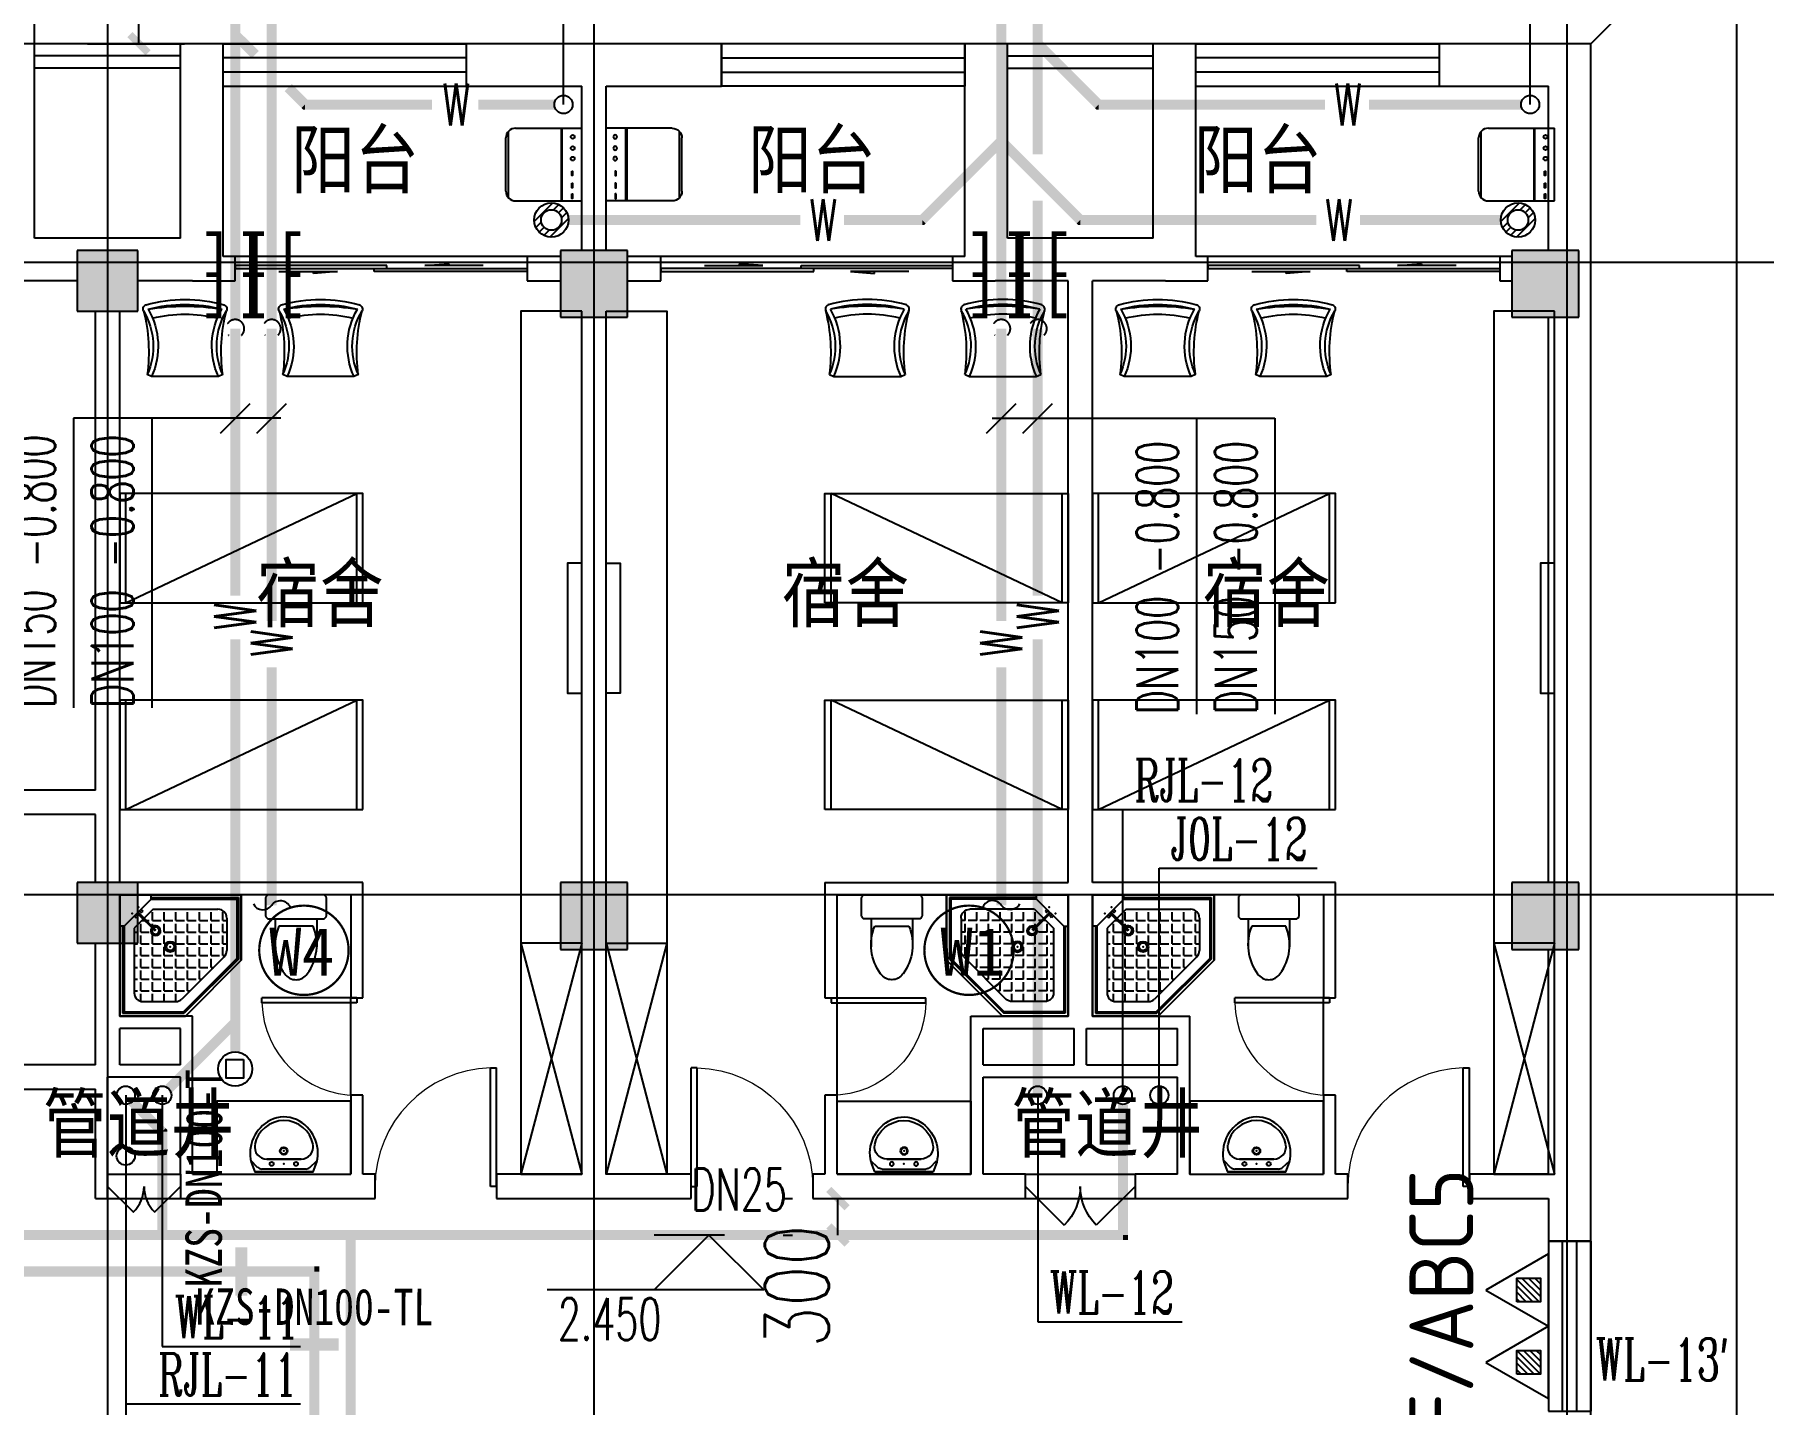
# Model space of a CAD drawing. Extents: x 0 to 2838408, y -923048 to 203859.
# Drawn here: x 2439317 to 2453535, y -200886 to -189617 of the extents above; entities that cross this region are included whole.
import ezdxf
from ezdxf.enums import TextEntityAlignment as Align

# ---------------------------------------------------------------- set-up
doc = ezdxf.new("R2010")
doc.units = 0
doc.header["$LTSCALE"] = 1000
doc.linetypes.add('DASH', pattern=[0.35, 0.25, -0.1])
for name, color, linetype in [('A-Fixt', 81, 'Continuous'), ('CLAYER', 7, 'Continuous'), ('COLUMN', 9, 'Continuous'), ('DIM_污水', 3, 'Continuous'), ('DIM_消防', 3, 'Continuous'), ('DIM_热回水', 3, 'Continuous'), ('DIM_热给水', 3, 'Continuous'), ('DIM_给水', 3, 'Continuous'), ('DOOR_FIRE', 4, 'Continuous'), ('DOTE', 8, 'Continuous'), ('E2-栏杆', 92, 'Continuous'), ('EQUIP_地漏', 7, 'Continuous'), ('EQUIP_污水', 7, 'Continuous'), ('EQUIP_灭火器', 7, 'Continuous'), ('GROUND', 2, 'Continuous'), ('PIPE-污水', 2, 'DASH'), ('PIPE-消防', 1, 'Continuous'), ('PIPE-热回水', 4, 'Continuous'), ('PUB_HATCH', 8, 'Continuous'), ('PUB_TEXT', 7, 'Continuous'), ('TEXT_污水', 7, 'Continuous'), ('TEXT_灭火器', 7, 'Continuous'), ('TEXT_热回水', 7, 'Continuous'), ('TWT_DIM', 3, 'Continuous'), ('TWT_TEXT', 7, 'Continuous'), ('VALVE_污水', 7, 'Continuous'), ('VPIPE-污水', 2, 'Continuous'), ('VPIPE-热给水', 5, 'Continuous'), ('VPIPE-给水', 3, 'Continuous'), ('WALL', 9, 'Continuous'), ('WINDOW', 4, 'Continuous'), ('XREF', 8, 'Continuous'), ('抗震支吊架', 2, 'Continuous'), ('洁具', 213, 'Continuous'), ('配景', 3, 'Continuous')]:
    doc.layers.add(name, color=color, linetype=linetype)
doc.styles.add('_TCH_DIM_T3', font='SIMPLEX', dxfattribs={"width": 0.75, "bigfont": 'HZTXT'})
doc.styles.add('_TWT_DIM_ELE', font='SIMPLEX', dxfattribs={"width": 0.8, "height": 2.3, "bigfont": 'HZTXT'})
doc.styles.add('_TWT_PIPEDN', font='SIMPLEX', dxfattribs={"width": 0.8, "height": 2.3, "bigfont": 'HZTXT'})
doc.styles.add('_TWT_PIPETEXT', font='SIMPLEX', dxfattribs={"width": 0.8, "height": 2.3, "bigfont": 'HZTXT'})
doc.styles.add('_TWT_SERIAL', font='COMPLEX', dxfattribs={"width": 0.8, "height": 2.3, "bigfont": 'HZTXT'})
doc.styles.add('kzcad', font='', dxfattribs={"width": 0.8})
doc.styles.get("Standard").update_dxf_attribs({"font": 'geniso.shx', "bigfont": 'hztxt.shx'})
doc.styles.add('黑体', font='')
doc.styles.get('kzcad').set_extended_font_data('SimSun')
doc.styles.get('黑体').set_extended_font_data('SimHei')
doc.dimstyles.new('_TWT_ARCH&&150', dxfattribs={"dimtxt": 525, "dimasz": 150, "dimexe": 375, "dimexo": 450, "dimgap": 150, "dimtad": 1, "dimdec": 0, "dimzin": 0, "dimdsep": 46, "dimtxsty": '_TCH_DIM_T3', "dimblk": 'ARCHTICK', "dimcen": 0.09, "dimclrt": 7, "dimazin": 2, "dimtfac": 1, "dimtdec": 0, "dimtix": 1, "dimtmove": 2, "dimatfit": 3, "dimfxl": 1, "dimtolj": 1, "dimtzin": 0, "dimarcsym": 0})

# ---------------------------------------------------------------- blocks, each defined once
blk = doc.blocks.new('1F平面-CAD导入_dwg_Drawing4_t3_dwg_$plan$00001613-474159-1F-927810-1F')
at = {"layer": '洁具'}
for p, q in [((-200, 170), (-430, 170)), ((-30, 250), (-170, 250)), ((-260, -140), (-260, 140)), ((-200, -170), (-200, -220)), ((-170, -250), (-30, -250))]:
    blk.add_line(p, q, dxfattribs=at)
for points in [[(-200, 220), (-200, 170), (-200, -170), (-430, -170)], [(0, -220), (0, 220)]]:
    blk.add_lwpolyline(points, dxfattribs=at)
for centre, radius, start, end in [((-413, -227), 398, 67.4505, 126.6381), ((-170, 220), 30, 90, 180), ((-30, 220), 30, 0, 90), ((-590, 0), 110, 123.4509, 236.5491), ((-413, 227), 398, 233.3619, 292.5495), ((-170, -220), 30, 180, 270), ((-30, -220), 30, 270, 0)]:
    blk.add_arc(centre, radius, start, end, dxfattribs=at)
blk = doc.blocks.new('$lvtry$00000169')
at = {"color": 0}
for p, q in [((259, -36), (259, 0)), ((259, -36), (36, -259)), ((276, -120), (120, -276)), ((259, -24), (976, -24)), ((259, -36), (964, -36)), ((276, -120), (808, -120)), ((964, -36), (976, -24)), ((964, -36), (964, -525)), ((976, -24), (976, -530)), ((36, -259), (0, -259)), ((24, -259), (24, -976)), ((36, -259), (36, -964)), ((120, -276), (120, -808)), ((144, -151), (291, -298)), ((151, -144), (298, -291)), ((173, -309), (173, -239)), ((183, -213), (205, -213)), ((220, -213), (243, -213)), ((270, -213), (270, -143)), ((270, -213), (340, -213)), ((270, -263), (270, -239)), ((366, -213), (366, -143)), ((366, -213), (436, -213)), ((366, -309), (366, -239)), ((462, -213), (462, -143)), ((462, -213), (532, -213)), ((462, -309), (462, -239)), ((558, -213), (558, -143)), ((558, -213), (628, -213)), ((558, -309), (558, -239)), ((655, -213), (655, -143)), ((655, -213), (725, -213)), ((655, -309), (655, -239)), ((751, -213), (751, -143)), ((751, -213), (821, -213)), ((751, -309), (751, -239)), ((847, -213), (847, -143)), ((847, -213), (880, -213)), ((847, -309), (847, -239)), ((880, -192), (880, -460)), ((120, -309), (147, -309)), ((120, -405), (147, -405)), ((173, -309), (243, -309)), ((173, -405), (173, -335)), ((173, -405), (243, -405)), ((270, -405), (270, -335)), ((270, -405), (340, -405)), ((334, -309), (340, -309)), ((366, -309), (436, -309)), ((366, -405), (366, -335)), ((366, -405), (379, -405)), ((462, -309), (532, -309)), ((462, -405), (462, -335)), ((462, -405), (532, -405)), ((558, -309), (628, -309)), ((558, -405), (558, -335)), ((558, -405), (628, -405)), ((655, -309), (725, -309)), ((655, -405), (655, -335)), ((655, -405), (725, -405)), ((751, -309), (821, -309)), ((751, -405), (751, -335)), ((751, -405), (821, -405)), ((847, -309), (880, -309)), ((847, -405), (847, -335)), ((847, -405), (880, -405)), ((120, -501), (147, -501)), ((173, -501), (173, -431)), ((173, -501), (243, -501)), ((173, -598), (173, -528)), ((270, -501), (270, -431)), ((270, -501), (340, -501)), ((270, -598), (270, -528)), ((366, -501), (366, -431)), ((366, -501), (436, -501)), ((366, -598), (366, -528)), ((462, -501), (462, -431)), ((462, -501), (532, -501)), ((462, -598), (462, -528)), ((859, -511), (511, -859)), ((964, -525), (525, -964)), ((976, -530), (530, -976)), ((558, -501), (558, -431)), ((558, -501), (628, -501)), ((558, -598), (558, -528)), ((655, -501), (655, -431)), ((655, -501), (725, -501)), ((655, -598), (655, -528)), ((751, -501), (751, -431)), ((751, -501), (821, -501)), ((751, -598), (751, -528)), ((847, -501), (847, -431)), ((847, -501), (867, -501)), ((964, -525), (976, -530)), ((120, -598), (147, -598)), ((120, -694), (147, -694)), ((173, -598), (243, -598)), ((173, -694), (173, -624)), ((173, -694), (243, -694)), ((270, -598), (340, -598)), ((270, -694), (270, -624)), ((270, -694), (340, -694)), ((366, -598), (436, -598)), ((366, -694), (366, -624)), ((366, -694), (436, -694)), ((462, -598), (532, -598)), ((462, -694), (462, -624)), ((462, -694), (532, -694)), ((558, -598), (628, -598)), ((558, -694), (558, -624)), ((558, -694), (628, -694)), ((655, -598), (725, -598)), ((655, -694), (655, -624)), ((655, -694), (676, -694)), ((751, -598), (773, -598)), ((120, -790), (147, -790)), ((173, -790), (173, -720)), ((173, -790), (243, -790)), ((173, -878), (173, -816)), ((270, -790), (270, -720)), ((270, -790), (340, -790)), ((270, -880), (270, -816)), ((366, -790), (366, -720)), ((366, -790), (436, -790)), ((366, -880), (366, -816)), ((462, -790), (462, -720)), ((462, -790), (532, -790)), ((462, -880), (462, -816)), ((558, -790), (558, -720)), ((558, -790), (580, -790)), ((36, -964), (24, -976)), ((24, -976), (530, -976)), ((36, -964), (525, -964)), ((192, -880), (460, -880)), ((525, -964), (530, -976))]:
    blk.add_line(p, q, dxfattribs=at)
blk.add_lwpolyline([(0, 0), (0, -1000), (540, -1000), (1000, -540), (1000, 0)], close=True)
for points in [[(0, 0), (0, -1000)], [(0, 0), (1000, 0)], [(1000, 0), (1000, -540)], [(190, -136), (178, -148), (162, -132), (174, -121)], [(136, -190), (148, -178), (132, -162), (121, -174)], [(1000, -540), (540, -1000)], [(0, -1000), (540, -1000)]]:
    blk.add_lwpolyline(points, close=True, dxfattribs=at)
for radius in [43.8, 31.1]:
    blk.add_circle((416, -428), radius, dxfattribs=at)
for centre, radius, start, end in [((808, -192), 72, 0, 90), ((296, -296), 40.6, 142.583, 128.4197), ((296, -296), 28.6, 145.828, 125.6599), ((808, -460), 72, 315, 0), ((192, -808), 72, 180, 270), ((460, -808), 72, 270, 315)]:
    blk.add_arc(centre, radius, start, end, dxfattribs=at)
for p in [(156, -102, 0), (103, -156, 0), (416, -428, 0)]:
    blk.add_point(p, dxfattribs=at)
blk = doc.blocks.new('$lvtry$00000178')
at = {"color": 0}
for p, q in [((-238, 0), (238, 0)), ((-214, -36), (-272, -91)), ((-180, -23), (180, -23)), ((-142, -105), (140, -105)), ((140, -105), (-142, -105)), ((216, -37), (268, -91))]:
    blk.add_line(p, q, dxfattribs=at)
blk.add_lwpolyline([(-104, -430, 0.224698), (110, -425, 0.348046), (269, -79), (239, 0), (-241, 0), (-271, -79, 0.356844)], format="xyb", close=True, dxfattribs=at)
for centre, radius in [((-100, -65), 16.3), ((1, -172), 31.6), ((100, -65), 16.3)]:
    blk.add_circle(centre, radius, dxfattribs=at)
at = {"color": 0, "lineweight": 13}
blk.add_circle((1, -172), 23, dxfattribs=at)
at = {"color": 0}
for centre, radius, start, end in [((-142, -205), 100, 90, 190.5602), ((-180, -73), 50, 90, 133.181), ((140, -205), 100, 349.4398, 90), ((180, -73), 50, 44.5607, 90), ((-1, -179), 243, 190.5602, 349.4398)]:
    blk.add_arc(centre, radius, start, end, dxfattribs=at)
for p in [(0, -65), (1, -172)]:
    blk.add_point(p, dxfattribs=at)
blk = doc.blocks.new('A$C70365C93')
at = {"layer": '洁具'}
blk.add_lwpolyline([(-1900, 2300), (-1900, 1700), (-800, 1700), (-800, 2300)], close=True, dxfattribs=at)
blk.add_blockref('$lvtry$00000178', (-1350, 2280), dxfattribs=at)
at = {"layer": '洁具', "rotation": 180}
blk.add_blockref('$lvtry$00000169', (0, 0), dxfattribs=at)
at = {"layer": '洁具', "extrusion": (0, 0, -1), "xscale": -1, "zscale": -1, "rotation": 90}
blk.add_blockref('1F平面-CAD导入_dwg_Drawing4_t3_dwg_$plan$00001613-474159-1F-927810-1F', (1450, 0), dxfattribs=at)
blk = doc.blocks.new('单人床')
at = {"layer": 'A-Fixt'}
for p, q in [((47774, 13973), (48674, 13973)), ((47774, 12073), (48674, 13973)), ((47774, 12073), (48674, 12073))]:
    blk.add_line(p, q, dxfattribs=at)
blk.add_lwpolyline([(47774, 14023), (48674, 14023), (48674, 12023), (47774, 12023), (47774, 14023)], dxfattribs=at)
blk = doc.blocks.new('CH_AP01')
for p, q in [((-311, 17), (-275, 0)), ((-275, 0), (275, 0)), ((275, 0), (311, 17))]:
    blk.add_line(p, q)
for centre, radius, start, end in [((-307, 555), 37.8, 100.1859, 202.8359), ((0, -579), 1213, 74.7104, 105.2896), ((0, -579), 1173, 75.0287, 104.9713), ((0, -1278), 1857, 80.611, 99.389), ((307, 555), 37.8, 337.1641, 79.8141), ((-1658, 202), 1360, 352.1659, 14.4283), ((-824, 250), 563, 335.5038, 31.0903), ((-824, 250), 603, 335.5038, 30.2691), ((0, -579), 1093, 75.8767, 104.1233), ((824, 250), 603, 149.7309, 204.4962), ((824, 250), 563, 148.9097, 204.4962), ((1658, 202), 1360, 165.5717, 187.8341)]:
    blk.add_arc(centre, radius, start, end)
blk = doc.blocks.new('A$C61295E98')
at = {"color": 3}
for p, q in [((544, 598), (0, 598)), ((0, 598), (0, 0)), ((161, 598), (161, 0)), ((170, 0), (170, 598)), ((603, 572), (603, 26)), ((624, 518), (624, 80)), ((544, 0), (0, 0))]:
    blk.add_line(p, q, dxfattribs=at)
for points in [[(82, 540), (75, 540), (75, 577), (82, 577)], [(82, 453), (75, 453), (75, 490), (82, 490)], [(82, 353), (75, 353), (75, 389), (82, 389)]]:
    blk.add_lwpolyline(points, close=True, dxfattribs=at)
for centre in [(74, 250), (74, 164), (74, 71)]:
    blk.add_circle(centre, 15.7, dxfattribs=at)
for centre, start, end in [((544, 518), 360, 90), ((544, 80), 270, 0)]:
    blk.add_arc(centre, 80, start, end, dxfattribs=at)
blk = doc.blocks.new('宿舍')
at = {"layer": 'A-Fixt'}
for p, q in [((47854, 13802), (48354, 15702)), ((48354, 13802), (47854, 15702)), ((47854, 13802), (48354, 13802))]:
    blk.add_line(p, q, dxfattribs=at)
for points in [[(47854, 8602), (48354, 8602), (48354, 15702), (47854, 15702)], [(47854, 10676), (47970, 10676), (47970, 11743), (47854, 11743)]]:
    blk.add_lwpolyline(points, close=True, dxfattribs=at)
at = {"xscale": -1, "rotation": 90}
for p in [(63677, 60475), (63677, 58775)]:
    blk.add_blockref('单人床', p, dxfattribs=at)
at = {"layer": 'A-Fixt', "xscale": -1, "rotation": 180}
for p in [(50002, 9140), (51117, 9140)]:
    blk.add_blockref('CH_AP01', p, dxfattribs=at)
at = {"layer": '配景', "color": 252}
blk.add_blockref('A$C61295E98', (47854, 7097), dxfattribs=at)
blk = doc.blocks.new('$DorLib2D$00000116')
at = {"color": 0}
for p, q in [((-0.5, 0), (-0.146, 0.354)), ((0.5, 0), (0.146, 0.354))]:
    blk.add_line(p, q, dxfattribs=at)
for centre, start, end in [((-0.5, 0), 0, 45), ((0.5, 0), 135, 180)]:
    blk.add_arc(centre, 0.5, start, end, dxfattribs=at)
blk = doc.blocks.new('$DorLib2D$00000001')
for p, q in [((0.45, 0.975), (0.5, 0.975)), ((0.45, 0), (0.45, 0.975)), ((0.5, 0), (0.5, 0.975)), ((0.5, 0), (0.45, 0))]:
    blk.add_line(p, q)
at = {"lineweight": 13}
blk.add_arc((0.475, 0), 0.975, 91.4693, 180, dxfattribs=at)
blk = doc.blocks.new('$WINLIB2D$00000001')
at = {"color": 0}
for points in [[(-0.5, 0.5), (-0.5, -0.5)], [(-0.5, 0.5), (0.5, 0.5)], [(0.5, -0.5), (0.5, 0.5)], [(0.5, 0.1667), (-0.5, 0.1667)], [(0.5, -0.1667), (-0.5, -0.1667)], [(-0.5, -0.5), (0.5, -0.5)]]:
    blk.add_lwpolyline(points, dxfattribs=at)
blk = doc.blocks.new('$DorLib2D$00000131')
at = {"color": 0, "linetype": 'Continuous'}
for p, q in [((0.15, 0.125), (0.2319, 0.1973)), ((0.2319, 0.1973), (0.2319, 0.125)), ((-0.5, 0.125), (-0.5, 0)), ((0.0192, 0.125), (-0.5, 0.125)), ((0.0192, 0), (0.0192, 0.125)), ((0.35, 0.125), (0.15, 0.125)), ((-0.5, 0), (0.0192, 0)), ((-0.024, 0), (0.5, 0)), ((-0.024, -0.125), (-0.024, 0)), ((0.5, 0), (0.5, -0.125)), ((-0.35, -0.125), (-0.15, -0.125)), ((-0.2319, -0.1973), (-0.2319, -0.125)), ((-0.15, -0.125), (-0.2319, -0.1973)), ((0.5, -0.125), (-0.024, -0.125))]:
    blk.add_line(p, q, dxfattribs=at)
blk = doc.blocks.new('1F1')
at = {"layer": 'PUB_HATCH'}
for points in [[(2440166.7, -191392.2), (2439666.7, -191392.2), (2439666.7, -191892.2), (2440166.7, -191892.2)], [(2444191.7, -191392.2), (2443641.7, -191392.2), (2443641.7, -191942.2), (2444191.7, -191942.2)], [(2452016.7, -191392.2), (2451466.7, -191392.2), (2451466.7, -191942.2), (2452016.7, -191942.2)], [(2440166.7, -196592.2), (2439666.7, -196592.2), (2439666.7, -197092.2), (2440166.7, -197092.2)], [(2444191.7, -196592.2), (2443641.7, -196592.2), (2443641.7, -197142.2), (2444191.7, -197142.2)], [(2452016.7, -196592.2), (2451466.7, -196592.2), (2451466.7, -197142.2), (2452016.7, -197142.2)]]:
    blk.add_hatch(color=256, dxfattribs=at).paths.add_polyline_path(points)
at = {"layer": 'COLUMN'}
for p, q in [((2440166.7, -191392.2), (2439666.7, -191392.2)), ((2439666.7, -191392.2), (2439666.7, -191892.2)), ((2440166.7, -191892.2), (2440166.7, -191392.2)), ((2444191.7, -191392.2), (2443641.7, -191392.2)), ((2443641.7, -191392.2), (2443641.7, -191942.2)), ((2444191.7, -191942.2), (2444191.7, -191392.2)), ((2452016.7, -191392.2), (2451466.7, -191392.2)), ((2451466.7, -191392.2), (2451466.7, -191942.2)), ((2452016.7, -191942.2), (2452016.7, -191392.2)), ((2439666.7, -191892.2), (2440166.7, -191892.2)), ((2443641.7, -191942.2), (2444191.7, -191942.2)), ((2451466.7, -191942.2), (2452016.7, -191942.2)), ((2440166.7, -196592.2), (2439666.7, -196592.2)), ((2439666.7, -196592.2), (2439666.7, -197092.2)), ((2440166.7, -197092.2), (2440166.7, -196592.2)), ((2444191.7, -196592.2), (2443641.7, -196592.2)), ((2443641.7, -196592.2), (2443641.7, -197142.2)), ((2444191.7, -197142.2), (2444191.7, -196592.2)), ((2452016.7, -196592.2), (2451466.7, -196592.2)), ((2451466.7, -196592.2), (2451466.7, -197142.2)), ((2452016.7, -197142.2), (2452016.7, -196592.2)), ((2439666.7, -197092.2), (2440166.7, -197092.2)), ((2443641.7, -197142.2), (2444191.7, -197142.2)), ((2451466.7, -197142.2), (2452016.7, -197142.2))]:
    blk.add_line(p, q, dxfattribs=at)
at = {"layer": 'DOOR_FIRE'}
for p, q in [((2439916.7, -198992.2), (2440516.7, -198992.2)), ((2447466.7, -198992.2), (2448366.7, -198992.2)), ((2439916.7, -199192.2), (2440516.7, -199192.2)), ((2447466.7, -199192.2), (2448366.7, -199192.2))]:
    blk.add_line(p, q, dxfattribs=at)
at = {"layer": 'DOTE'}
for p, q in [((2439916.7, -187892.2), (2439916.7, -271092.2)), ((2443916.7, -187892.2), (2443916.7, -271092.2)), ((2451916.7, -187892.2), (2451916.7, -271092.2)), ((2453916.7, -191492.2), (2343216.7, -191492.2)), ((2453916.7, -196692.2), (2343216.7, -196692.2))]:
    blk.add_line(p, q, dxfattribs=at)
at = {"layer": 'E2-栏杆'}
for points in [[(2440516.7, -189792.2), (2439316.7, -189792.2)], [(2447316.7, -189792.2), (2448516.7, -189792.2)], [(2440516.7, -189892.2), (2439316.7, -189892.2)], [(2447316.7, -189892.2), (2448516.7, -189892.2)]]:
    blk.add_lwpolyline(points, dxfattribs=at)
at = {"layer": 'GROUND'}
for p, q in [((2439316.7, -189692.2), (2439316.7, -188492.2)), ((2452116.7, -189692.2), (2453316.7, -188492.2)), ((2453316.7, -270492.2), (2453316.7, -188492.2)), ((2452116.7, -189692.2), (2439316.7, -189692.2)), ((2452116.7, -269292.2), (2452116.7, -189692.2))]:
    blk.add_line(p, q, dxfattribs=at)
at = {"layer": 'WALL'}
for p, q in [((2439316.7, -189692.2), (2438591.7, -189692.2)), ((2439316.7, -191292.2), (2439316.7, -189692.2)), ((2440866.7, -189692.2), (2440516.7, -189692.2)), ((2440516.7, -191292.2), (2440516.7, -189692.2)), ((2440866.7, -190042.2), (2440866.7, -189692.2)), ((2443916.7, -189692.2), (2442866.7, -189692.2)), ((2442866.7, -189692.2), (2442866.7, -190042.2)), ((2444966.7, -189692.2), (2443916.7, -189692.2)), ((2444966.7, -190042.2), (2444966.7, -189692.2)), ((2447316.7, -189692.2), (2446966.7, -189692.2)), ((2446966.7, -189692.2), (2446966.7, -190042.2)), ((2447316.7, -191292.2), (2447316.7, -189692.2)), ((2448516.7, -191292.2), (2448516.7, -189692.2)), ((2448866.7, -189692.2), (2448516.7, -189692.2)), ((2448866.7, -190042.2), (2448866.7, -189692.2)), ((2452116.7, -189692.2), (2450866.7, -189692.2)), ((2450866.7, -189692.2), (2450866.7, -190042.2)), ((2452116.7, -191492.2), (2452116.7, -189692.2)), ((2440866.7, -191442.2), (2440866.7, -190042.2)), ((2442866.7, -190042.2), (2443816.7, -190042.2)), ((2443816.7, -191392.2), (2443816.7, -190042.2)), ((2444016.7, -190042.2), (2444966.7, -190042.2)), ((2444016.7, -191392.2), (2444016.7, -190042.2)), ((2446966.7, -191442.2), (2446966.7, -190042.2)), ((2448866.7, -191442.2), (2448866.7, -190042.2)), ((2450866.7, -190042.2), (2451766.7, -190042.2)), ((2451766.7, -191392.2), (2451766.7, -190042.2)), ((2439916.7, -191292.2), (2439316.7, -191292.2)), ((2440516.7, -191292.2), (2439916.7, -191292.2)), ((2447916.7, -191292.2), (2447316.7, -191292.2)), ((2448516.7, -191292.2), (2447916.7, -191292.2)), ((2440966.7, -191442.2), (2440866.7, -191442.2)), ((2440966.7, -191642.2), (2440966.7, -191442.2)), ((2443641.7, -191442.2), (2443366.7, -191442.2)), ((2443366.7, -191442.2), (2443366.7, -191642.2)), ((2444466.7, -191442.2), (2444191.7, -191442.2)), ((2444466.7, -191642.2), (2444466.7, -191442.2)), ((2446966.7, -191442.2), (2446866.7, -191442.2)), ((2446866.7, -191442.2), (2446866.7, -191642.2)), ((2448966.7, -191442.2), (2448866.7, -191442.2)), ((2448966.7, -191642.2), (2448966.7, -191442.2)), ((2451466.7, -191442.2), (2451366.7, -191442.2)), ((2451366.7, -191442.2), (2451366.7, -191642.2)), ((2452116.7, -196867.2), (2452116.7, -191492.2)), ((2439666.7, -191642.2), (2438966.7, -191642.2)), ((2440616.7, -191642.2), (2440166.7, -191642.2)), ((2440616.7, -191642.2), (2440966.7, -191642.2)), ((2443366.7, -191642.2), (2443641.7, -191642.2)), ((2444191.7, -191642.2), (2444466.7, -191642.2)), ((2446866.7, -191642.2), (2447216.7, -191642.2)), ((2447816.7, -191642.2), (2447216.7, -191642.2)), ((2447816.7, -196592.2), (2447816.7, -191642.2)), ((2448616.7, -191642.2), (2448016.7, -191642.2)), ((2448016.7, -196592.2), (2448016.7, -191642.2)), ((2448616.7, -191642.2), (2448966.7, -191642.2)), ((2451366.7, -191642.2), (2451466.7, -191642.2)), ((2439816.7, -195832.2), (2439816.7, -191892.2)), ((2440016.7, -195932.2), (2440016.7, -191892.2)), ((2443816.7, -196592.2), (2443816.7, -191942.2)), ((2444016.7, -196592.2), (2444016.7, -191942.2)), ((2451766.7, -196592.2), (2451766.7, -191942.2)), ((2439816.7, -195832.2), (2438591.7, -195832.2)), ((2439816.7, -196032.2), (2438391.7, -196032.2)), ((2439816.7, -196592.2), (2439816.7, -196032.2)), ((2440016.7, -196592.2), (2440016.7, -195932.2)), ((2442016.7, -196592.2), (2440166.7, -196592.2)), ((2442016.7, -197542.2), (2442016.7, -196592.2)), ((2445816.7, -196592.2), (2447816.7, -196592.2)), ((2445816.7, -196592.2), (2445816.7, -197542.2)), ((2450016.7, -196592.2), (2448016.7, -196592.2)), ((2450016.7, -197542.2), (2450016.7, -196592.2)), ((2441916.7, -196692.2), (2440166.7, -196692.2)), ((2441916.7, -196692.2), (2441916.7, -197542.2)), ((2445916.7, -196692.2), (2447816.7, -196692.2)), ((2445916.7, -197542.2), (2445916.7, -196692.2)), ((2447816.7, -197692.2), (2447816.7, -196692.2)), ((2448016.7, -197692.2), (2448016.7, -196692.2)), ((2449916.7, -196692.2), (2448016.7, -196692.2)), ((2449916.7, -196692.2), (2449916.7, -197542.2)), ((2452116.7, -199092.2), (2452116.7, -196867.2)), ((2439816.7, -197792.2), (2439816.7, -197092.2)), ((2440016.7, -197692.2), (2440016.7, -197092.2)), ((2443816.7, -198992.2), (2443816.7, -197142.2)), ((2444016.7, -198992.2), (2444016.7, -197142.2)), ((2451766.7, -198992.2), (2451766.7, -197142.2)), ((2441916.7, -197542.2), (2442016.7, -197542.2)), ((2445816.7, -197542.2), (2445916.7, -197542.2)), ((2449916.7, -197542.2), (2450016.7, -197542.2)), ((2440616.7, -197692.2), (2440016.7, -197692.2)), ((2440616.7, -198192.2), (2440616.7, -197692.2)), ((2447016.7, -197692.2), (2447816.7, -197692.2)), ((2447016.7, -198192.2), (2447016.7, -197692.2)), ((2448016.7, -197692.2), (2448816.7, -197692.2)), ((2448816.7, -198192.2), (2448816.7, -197692.2)), ((2439816.7, -198092.2), (2439816.7, -197792.2)), ((2440016.7, -198092.2), (2440016.7, -197792.2)), ((2440516.7, -197792.2), (2440016.7, -197792.2)), ((2440516.7, -198092.2), (2440516.7, -197792.2)), ((2447116.7, -197792.2), (2447866.7, -197792.2)), ((2447116.7, -198092.2), (2447116.7, -197792.2)), ((2447866.7, -198092.2), (2447866.7, -197792.2)), ((2447966.7, -197792.2), (2448716.7, -197792.2)), ((2447966.7, -198092.2), (2447966.7, -197792.2)), ((2448716.7, -198092.2), (2448716.7, -197792.2)), ((2439816.7, -198092.2), (2438716.7, -198092.2)), ((2439916.7, -198992.2), (2439916.7, -198192.2)), ((2440516.7, -198192.2), (2439916.7, -198192.2)), ((2440516.7, -198092.2), (2440016.7, -198092.2)), ((2440516.7, -198992.2), (2440516.7, -198192.2)), ((2440616.7, -198992.2), (2440616.7, -198192.2)), ((2447016.7, -198992.2), (2447016.7, -198192.2)), ((2447116.7, -198092.2), (2447866.7, -198092.2)), ((2447116.7, -198192.2), (2447916.7, -198192.2)), ((2447116.7, -198992.2), (2447116.7, -198192.2)), ((2447916.7, -198192.2), (2448716.7, -198192.2)), ((2447966.7, -198092.2), (2448716.7, -198092.2)), ((2448716.7, -198992.2), (2448716.7, -198192.2)), ((2448816.7, -198992.2), (2448816.7, -198192.2)), ((2438716.7, -198292.2), (2439816.7, -198292.2)), ((2439816.7, -199192.2), (2439816.7, -198292.2)), ((2442016.7, -198342.2), (2441916.7, -198342.2)), ((2441916.7, -198342.2), (2441916.7, -198992.2)), ((2442016.7, -198992.2), (2442016.7, -198342.2)), ((2445916.7, -198342.2), (2445816.7, -198342.2)), ((2445816.7, -198342.2), (2445816.7, -198992.2)), ((2445916.7, -198992.2), (2445916.7, -198342.2)), ((2450016.7, -198342.2), (2449916.7, -198342.2)), ((2449916.7, -198342.2), (2449916.7, -198992.2)), ((2450016.7, -198992.2), (2450016.7, -198342.2)), ((2439916.7, -199192.2), (2439916.7, -198992.2)), ((2440516.7, -198992.2), (2440516.7, -199192.2)), ((2440616.7, -198992.2), (2441916.7, -198992.2)), ((2442116.7, -198992.2), (2442016.7, -198992.2)), ((2442116.7, -199192.2), (2442116.7, -198992.2)), ((2443816.7, -198992.2), (2443116.7, -198992.2)), ((2443116.7, -198992.2), (2443116.7, -199192.2)), ((2444716.7, -198992.2), (2444016.7, -198992.2)), ((2444716.7, -199192.2), (2444716.7, -198992.2)), ((2445816.7, -198992.2), (2445716.7, -198992.2)), ((2445716.7, -198992.2), (2445716.7, -199192.2)), ((2445916.7, -198992.2), (2447016.7, -198992.2)), ((2447466.7, -198992.2), (2447116.7, -198992.2)), ((2447466.7, -199192.2), (2447466.7, -198992.2)), ((2448716.7, -198992.2), (2448366.7, -198992.2)), ((2448366.7, -198992.2), (2448366.7, -199192.2)), ((2448816.7, -198992.2), (2449916.7, -198992.2)), ((2450116.7, -198992.2), (2450016.7, -198992.2)), ((2450116.7, -199192.2), (2450116.7, -198992.2)), ((2451766.7, -198992.2), (2451116.7, -198992.2)), ((2451116.7, -198992.2), (2451116.7, -199192.2)), ((2439816.7, -199192.2), (2439916.7, -199192.2)), ((2440516.7, -199192.2), (2440616.7, -199192.2)), ((2440616.7, -199192.2), (2442016.7, -199192.2)), ((2442016.7, -199192.2), (2442116.7, -199192.2)), ((2443116.7, -199192.2), (2443916.7, -199192.2)), ((2443916.7, -199192.2), (2444716.7, -199192.2)), ((2445716.7, -199192.2), (2445816.7, -199192.2)), ((2445816.7, -199192.2), (2447016.7, -199192.2)), ((2447016.7, -199192.2), (2447466.7, -199192.2)), ((2448366.7, -199192.2), (2448816.7, -199192.2)), ((2448816.7, -199192.2), (2450016.7, -199192.2)), ((2450016.7, -199192.2), (2450116.7, -199192.2)), ((2451116.7, -199192.2), (2451766.7, -199192.2)), ((2451766.7, -199192.2), (2451766.7, -199542.2)), ((2452116.7, -199542.2), (2452116.7, -199092.2)), ((2451766.7, -199542.2), (2452116.7, -199542.2))]:
    blk.add_line(p, q, dxfattribs=at)
at = {"layer": 'WINDOW'}
for p, q in [((2443366.7, -191442.2), (2440966.7, -191442.2)), ((2446866.7, -191442.2), (2444466.7, -191442.2)), ((2451366.7, -191442.2), (2448966.7, -191442.2)), ((2441916.7, -198342.2), (2441916.7, -197542.2)), ((2445916.7, -198342.2), (2445916.7, -197542.2)), ((2449916.7, -198342.2), (2449916.7, -197542.2))]:
    blk.add_line(p, q, dxfattribs=at)
at = {"rotation": 180}
for name, p in [('宿舍', (2491670.6, -183290.5)), ('宿舍', (2499670.6, -183290.5)), ('A$C70365C93', (2440016.7, -196692.2)), ('A$C70365C93', (2448016.7, -196692.2))]:
    blk.add_blockref(name, p, dxfattribs=at)
at = {"xscale": -1, "rotation": 180}
for name, p in [('宿舍', (2396162.9, -183290.5)), ('A$C70365C93', (2447816.7, -196692.2))]:
    blk.add_blockref(name, p, dxfattribs=at)
at = {"layer": 'DOOR_FIRE', "zscale": 200}
for p, xscale, yscale in [((2440216.7, -199092.2), -600, -600), ((2447916.7, -199092.2), 900, -900)]:
    blk.add_blockref('$DorLib2D$00000116', p, dxfattribs=dict(at, xscale=xscale, yscale=yscale))
at = {"layer": 'WINDOW'}
for name, p, xscale, yscale, zscale, rotation in [('$WINLIB2D$00000001', (2441866.7, -189867.2), -2000, 350, -2000, 180), ('$WINLIB2D$00000001', (2445966.7, -189867.2), 2000, 350, 2000, 180), ('$WINLIB2D$00000001', (2449866.7, -189867.2), -2000, 350, -2000, 180), ('$DorLib2D$00000131', (2442166.7, -191542.2), -2400, -200, -2400, 180), ('$DorLib2D$00000131', (2445666.7, -191542.2), 2400, -200, 2400, 180), ('$DorLib2D$00000131', (2450166.7, -191542.2), -2400, -200, -2400, 180), ('$DorLib2D$00000001', (2441966.7, -197942.2), 800, 800, 800, 90), ('$DorLib2D$00000001', (2445866.7, -197942.2), 800, -800, 800, 90), ('$DorLib2D$00000001', (2449966.7, -197942.2), 800, 800, 800, 90), ('$WINLIB2D$00000001', (2451941.7, -200242.2), -1400, -350, -1400, 90)]:
    blk.add_blockref(name, p, dxfattribs=dict(at, xscale=xscale, yscale=yscale, zscale=zscale, rotation=rotation))
at = {"layer": 'WINDOW', "yscale": 1000}
for p, xscale, zscale in [((2442616.7, -199092.2), 1000, 1000), ((2445216.7, -199092.2), -1000, -1000), ((2450616.7, -199092.2), 1000, 1000)]:
    blk.add_blockref('$DorLib2D$00000001', p, dxfattribs=dict(at, xscale=xscale, zscale=zscale))
at = {"layer": 'CLAYER'}
for p in [(2439384.2, -198855.2), (2447349.1, -198855.2)]:
    blk.add_text('管道井', height=525, dxfattribs=at).set_placement(p)
at = {"layer": 'PUB_TEXT'}
for s, p in [('阳台', (2441427.8, -190924.1)), ('阳台', (2445184.3, -190924.1)), ('阳台', (2448851.3, -190924.1)), ('宿舍', (2441137.9, -194491.9)), ('宿舍', (2445460.1, -194491.9)), ('宿舍', (2448922, -194491.9))]:
    blk.add_text(s, height=525, dxfattribs=at).set_placement(p)
blk = doc.blocks.new('_ArchTick')
at = {"color": 0, "linetype": 'ByBlock', "const_width": 0.4}
blk.add_lwpolyline([(-0.5, -0.5), (0.5, 0.5)], dxfattribs=at)
blk = doc.blocks.new('*D985')
at = {"layer": 'Defpoints', "color": 0, "linetype": 'ByBlock', "transparency": 16777216}
for p in [(2439303, -187335), (2440175, -187335), (2439303, -189692)]:
    blk.add_point(p, dxfattribs=at)
at = {"layer": 'TWT_DIM', "color": 0, "linetype": 'ByBlock', "lineweight": -2, "transparency": 16777216}
for p, q in [((2439753, -187335), (2440550, -187335)), ((2440175, -189692), (2440175, -187335)), ((2439753, -189692), (2440550, -189692))]:
    blk.add_line(p, q, dxfattribs=at)
at = {"layer": 'TWT_DIM', "color": 0, "linetype": 'ByBlock', "lineweight": -2, "transparency": 16777216, "xscale": 150, "yscale": 150, "zscale": 150}
for p, rotation in [((2440175, -187335), 90), ((2440175, -189692), 270)]:
    blk.add_blockref('_ArchTick', p, dxfattribs=dict(at, rotation=rotation))
at = {"layer": 'TWT_DIM', "color": 7, "linetype": 'ByBlock', "transparency": 16777216, "insert": (2439763, -188513), "char_height": 525, "attachment_point": 5, "rotation": 90, "style": '_TCH_DIM_T3'}
blk.add_mtext('\\A1;＞5m', dxfattribs=at)
blk = doc.blocks.new('*D2994')
at = {"layer": 'Defpoints', "color": 0, "linetype": 'ByBlock', "transparency": 16777216}
for p in [(2445924, -199192), (2445924, -199192), (2445924, -199492)]:
    blk.add_point(p, dxfattribs=at)
at = {"layer": 'TWT_DIM', "color": 0, "linetype": 'ByBlock', "lineweight": -2, "transparency": 16777216}
for p, q in [((2445474, -199192), (2445549, -199192)), ((2445924, -199492), (2445924, -199192)), ((2445474, -199492), (2445549, -199492))]:
    blk.add_line(p, q, dxfattribs=at)
at = {"layer": 'TWT_DIM', "color": 0, "linetype": 'ByBlock', "lineweight": -2, "transparency": 16777216, "xscale": 150, "yscale": 150, "zscale": 150}
for p, rotation in [((2445924, -199192), 90), ((2445924, -199492), 270)]:
    blk.add_blockref('_ArchTick', p, dxfattribs=dict(at, rotation=rotation))
at = {"layer": 'TWT_DIM', "color": 7, "linetype": 'ByBlock', "transparency": 16777216, "insert": (2445586, -199912), "char_height": 525, "attachment_point": 5, "rotation": 90, "style": '_TCH_DIM_T3'}
blk.add_mtext('\\A1;300', dxfattribs=at)
blk = doc.blocks.new('$VALVE$00000547')
at = {"const_width": 30}
for points in [[(0, 100), (-250, 100), (-250, 175)], [(0, 100), (0, 175)], [(0, 100), (250, 100), (250, 175)], [(-250, -175), (-250, -100), (0, -100)], [(0, -175), (0, -100)], [(250, -175), (250, -100), (0, -100)]]:
    blk.add_lwpolyline(points, dxfattribs=at)
blk = doc.blocks.new('$TwtSys$00000132')
at = {"elevation": 0}
blk.add_lwpolyline([(6.9, -100.6, -0.575183), (0.2, 0, 0.604745), (-10.9, 100.6, 16.924828)], format="xyb", dxfattribs=at)
blk = doc.blocks.new('$TwtSys$00000136')
at = {"elevation": 0}
blk.add_lwpolyline([(-51.3, 45.2), (50.9, 45.2), (50.9, -49.1), (-51.3, -49.1)], close=True, dxfattribs=at)
blk.add_circle((0, 0, 0), 93.8)
blk = doc.blocks.new('$TwtSys$00000543')
for p, q in [((-93.6, -8.5), (8.5, 93.6)), ((-8.5, -93.6), (93.6, 8.5)), ((12.5, 55), (41.7, 84.2)), ((39.9, 39.9), (66.5, 66.5)), ((55, 12.5), (84.2, 41.7)), ((-84.2, -41.7), (-55, -12.5)), ((-66.5, -66.5), (-39.9, -39.9)), ((-41.7, -84.2), (-12.5, -55))]:
    blk.add_line(p, q)
for radius in [94, 56.4]:
    blk.add_circle((0, 0), radius)
blk = doc.blocks.new('$TwtSys$00000546')
h = blk.add_hatch()
h.set_pattern_fill('ANSI31', color=256, scale=200, style=0)
h.set_pattern_definition([(45, (-38543.802, -6670.83), (-17.67767, 17.67767), [])])
h.paths.add_polyline_path([(-64.9, 173.7), (64.9, 173.7), (64.9, 43.9), (-64.9, 43.9)])
for points in [[(0, 343.6), (-198.4, 0), (198.4, 0)], [(-64.9, 173.7), (64.9, 173.7), (64.9, 43.9), (-64.9, 43.9)]]:
    blk.add_lwpolyline(points, close=True)

msp = doc.modelspace()

# ---------------------------------------------------------------- hatches: boundary and pattern name
at = {"layer": 'PIPE-污水', "linetype": 'ByBlock'}
msp.add_hatch(color=256, dxfattribs=at).paths.add_polyline_path([(2441541.6, -190192.2), (2441512.5, -190221.4), (2441524.5, -190233.4)])
at = {"layer": 'PIPE-污水'}
for points in [[(2441541.6, -190192.2), (2441541.6, -190233.4), (2441524.5, -190233.4)], [(2448066.7, -190192.2), (2448037.6, -190221.4), (2448049.7, -190233.4)], [(2448066.7, -190192.2), (2448066.7, -190233.4), (2448049.7, -190233.4)], [(2446616.7, -191142.2), (2446645.9, -191171.4), (2446633.8, -191183.4)], [(2446616.7, -191142.2), (2446616.7, -191183.4), (2446633.8, -191183.4)], [(2447916.7, -191142.2), (2447887.6, -191171.4), (2447899.7, -191183.4)], [(2447916.7, -191142.2), (2447916.7, -191183.4), (2447899.7, -191183.4)]]:
    msp.add_hatch(color=256, dxfattribs=at).paths.add_polyline_path(points)
at = {"layer": 'PIPE-消防'}
for points in [[(2441616.7, -199792.2), (2441616.7, -199750.9), (2441658, -199750.9)], [(2441616.7, -199792.2), (2441658, -199792.2), (2441658, -199750.9)]]:
    msp.add_hatch(color=256, dxfattribs=at).paths.add_polyline_path(points)
at = {"layer": 'PIPE-热回水'}
for points in [[(2440366.7, -198642.2), (2440395.9, -198613), (2440408, -198625.1)], [(2440366.7, -198642.2), (2440408, -198642.2), (2440408, -198625.1)], [(2448266.7, -199492.2), (2448266.7, -199533.4), (2448308, -199533.4)], [(2448266.7, -199492.2), (2448308, -199492.2), (2448308, -199533.4)]]:
    msp.add_hatch(color=256, dxfattribs=at).paths.add_polyline_path(points)

# ---------------------------------------------------------------- linework, layer by layer
at = {"layer": 'DIM_污水', "linetype": 'ByBlock'}
for p, q in [((2443666.7, -190192.2), (2443666.7, -189319.2)), ((2451616.7, -190192.2), (2451616.7, -189319.2))]:
    msp.add_line(p, q, dxfattribs=at)
at = {"layer": 'DIM_污水'}
for p, q in [((2440844.8, -192894.4), (2441088.7, -192650.4)), ((2441144.8, -192894.4), (2441388.7, -192650.4)), ((2447144.8, -192894.4), (2447388.7, -192650.4)), ((2447444.8, -192894.4), (2447688.7, -192650.4)), ((2440281.2, -192772.4), (2439636.2, -192772.4)), ((2439636.2, -192772.4), (2439636.2, -195156.2)), ((2441341.7, -192772.4), (2440281.2, -192772.4)), ((2440281.2, -192772.4), (2440281.2, -195156.2)), ((2447191.7, -192772.4), (2448872.7, -192772.4)), ((2448872.7, -192772.4), (2448872.7, -195208.3)), ((2448872.7, -192772.4), (2449517.7, -192772.4)), ((2449517.7, -192772.4), (2449517.7, -195208.3)), ((2440366.7, -198342.2), (2440366.7, -200409.2)), ((2447566.7, -198342.2, -800), (2447566.7, -200205.7)), ((2447566.7, -200205.7), (2448754, -200205.7)), ((2440366.7, -200409.2), (2441504.3, -200409.2))]:
    msp.add_line(p, q, dxfattribs=at)
at = {"layer": 'DIM_消防', "const_width": 18.4}
for points, elevation in [([(2441164.2, -197149.6, -1), (2441899.2, -197149.6, -1)], 0), ([(2447369.3, -197149.6, 1), (2446634.3, -197149.6, 1)], 800)]:
    msp.add_lwpolyline(points, format="xyb", close=True, dxfattribs=dict(at, elevation=elevation))
at = {"layer": 'DIM_热回水', "linetype": 'ByBlock'}
for p, q in [((2444862.8, -199492.2), (2444412.8, -199942.2)), ((2444991.8, -199492.2), (2444412.8, -199492.2)), ((2444862.8, -199492.2), (2445312.8, -199942.2)), ((2445312.8, -199942.2), (2443532.7, -199942.2))]:
    msp.add_line(p, q, dxfattribs=at)
at = {"layer": 'DIM_热给水'}
for p, q in [((2448266.7, -198342.2, 3000), (2448266.7, -195992.2)), ((2448266.7, -195992.2), (2449584.8, -195992.2)), ((2440066.7, -198342.2), (2440066.7, -200879.8)), ((2440066.7, -200879.8), (2441504.3, -200879.8))]:
    msp.add_line(p, q, dxfattribs=at)
at = {"layer": 'DIM_给水'}
for p, q in [((2448566.7, -198342.2, 3000), (2448566.7, -196475.2)), ((2448566.7, -196475.2), (2449864.5, -196475.2)), ((2440066.7, -198842.2), (2440066.7, -201386.7))]:
    msp.add_line(p, q, dxfattribs=at)
at = {"layer": 'PIPE-污水', "ltscale": 1.5, "const_width": 82.5}
for points in [[(2440966.7, -191961.3), (2440966.7, -187883.8)], [(2447566.7, -189692.2), (2447566.7, -187883.8)], [(2441266.7, -191961.3), (2441266.7, -188174.9)], [(2447266.7, -190492.2), (2447266.7, -188174.9)], [(2447566.7, -190600.9), (2447566.7, -189692.2)], [(2448066.7, -190192.2), (2447566.7, -189692.2)], [(2442585.8, -190192.2), (2441541.6, -190192.2)], [(2443591.7, -190192.2), (2442967.1, -190192.2)], [(2448066.7, -190192.2), (2449929.7, -190192.2)], [(2450290, -190192.2), (2451541.7, -190192.2)], [(2446616.7, -191142.2), (2447266.7, -190492.2)], [(2447266.7, -191961.3), (2447266.7, -190492.2)], [(2447266.7, -190492.2), (2447916.7, -191142.2)], [(2447566.7, -191961.3), (2447566.7, -190983.4)], [(2445614.1, -191142.2), (2443707.7, -191142.2)], [(2446616.7, -191142.2), (2445974.3, -191142.2)], [(2449856.9, -191142.2), (2447916.7, -191142.2)], [(2451375.7, -191142.2), (2450217.2, -191142.2)], [(2440966.7, -194231.7), (2440966.7, -192036.3)], [(2441266.7, -194440.7), (2441266.7, -192036.3)], [(2447266.7, -194440.7), (2447266.7, -192036.3)], [(2447566.7, -194231.7), (2447566.7, -192036.3)], [(2440966.7, -197985.4), (2440966.7, -194592)], [(2447566.7, -198342.2), (2447566.7, -194592)], [(2441266.7, -196778.6), (2441266.7, -194822.1)], [(2447266.7, -196778.6), (2447266.7, -194822.1)], [(2440419.8, -198289.2), (2440966.7, -197742.2)]]:
    msp.add_lwpolyline(points, dxfattribs=at)
at = {"layer": 'PIPE-污水', "linetype": 'ByBlock', "ltscale": 1.5, "const_width": 82.5}
for points in [[(2441131.5, -189782.1), (2440966.7, -189617.3)], [(2441541.6, -190192.2), (2441402, -190052.5)]]:
    msp.add_lwpolyline(points, dxfattribs=at)
at = {"layer": 'PIPE-污水'}
for centre in [(2440966.7, -192036.3), (2441266.7, -192036.3), (2447266.7, -192036.3), (2447566.7, -192036.3)]:
    msp.add_arc(centre, 75, 315, 225, dxfattribs=at)
at = {"layer": 'PIPE-消防', "ltscale": 1.5, "const_width": 82.5}
for points in [[(2441616.7, -199792.2), (2432966.7, -199792.2)], [(2441616.7, -201204.6), (2441616.7, -199792.2)]]:
    msp.add_lwpolyline(points, dxfattribs=at)
at = {"layer": 'PIPE-热回水', "ltscale": 1.5, "const_width": 82.5}
for points in [[(2440119.8, -198395.2), (2440366.7, -198642.2)], [(2448266.7, -199492.2), (2448266.7, -198417.2)], [(2440366.7, -198642.2), (2440366.7, -199492.2)], [(2440366.7, -199492.2), (2432266.7, -199492.2)], [(2441916.7, -199492.2), (2440366.7, -199492.2)], [(2441916.7, -199492.2), (2441916.7, -201204.2)], [(2441916.7, -199492.2), (2448266.7, -199492.2)]]:
    msp.add_lwpolyline(points, dxfattribs=at)
at = {"layer": 'VPIPE-污水'}
for centre in [(2443666.7, -190192.2), (2451616.7, -190192.2), (2451616.7, -190192.2), (2440366.7, -198342.2), (2447566.7, -198342.2)]:
    msp.add_circle(centre, 75, dxfattribs=at)
at = {"layer": 'VPIPE-热给水'}
for centre in [(2440066.7, -198342.2), (2448266.7, -198342.2)]:
    msp.add_circle(centre, 75, dxfattribs=at)
at = {"layer": 'VPIPE-给水'}
for centre in [(2448566.7, -198342.2), (2440066.7, -198842.2)]:
    msp.add_circle(centre, 75, dxfattribs=at)
at = {"layer": '抗震支吊架', "color": 2, "const_width": 100}
for points in [[(2441016.7, -199992.2), (2441016.7, -199592.2)], [(2441416.7, -200392.2), (2441816.7, -200392.2)]]:
    msp.add_lwpolyline(points, dxfattribs=at)

# ---------------------------------------------------------------- block references
at = {"layer": 'EQUIP_地漏', "linetype": 'ByBlock', "xscale": 1.5, "yscale": 1.5, "zscale": 1.5}
for p in [(2443566.7, -191142.2), (2451516.7, -191142.2)]:
    msp.add_blockref('$TwtSys$00000543', p, dxfattribs=at)
at = {"layer": 'EQUIP_污水', "xscale": 1.5, "zscale": 1.5, "rotation": 90}
for p, yscale in [((2441266.7, -196778.6), -1.5), ((2447266.7, -196778.6), 1.5)]:
    msp.add_blockref('$TwtSys$00000132', p, dxfattribs=dict(at, yscale=yscale))
at = {"layer": 'EQUIP_污水', "linetype": 'ByBlock', "xscale": 1.5, "yscale": 1.5, "zscale": 1.5, "rotation": 270}
msp.add_blockref('$TwtSys$00000136', (2440966.7, -198126.1), dxfattribs=at)
at = {"layer": 'EQUIP_灭火器', "xscale": 1.5, "yscale": 1.5, "zscale": 1.5, "rotation": 90}
for p in [(2451766.7, -199944.6), (2451766.7, -200539.8)]:
    msp.add_blockref('$TwtSys$00000546', p, dxfattribs=at)
at = {"layer": 'VALVE_污水', "xscale": 1.35, "zscale": 1.35, "rotation": 90}
for p, yscale in [((2440966.7, -191592.2), -1.35), ((2441266.7, -191592.2), -1.35), ((2447266.7, -191592.2), 1.35), ((2447566.7, -191592.2), 1.35)]:
    msp.add_blockref('$VALVE$00000547', p, dxfattribs=dict(at, yscale=yscale))
at = {"layer": 'XREF'}
msp.add_blockref('1F1', (0, 0), dxfattribs=at)

# ---------------------------------------------------------------- texts
at = {"layer": 'DIM_污水', "color": 7, "style": '_TWT_PIPEDN', "width": 0.64}
for s, p in [('-0.800', (2439486.2, -194004)), ('-0.800', (2440131.2, -194004)), ('-0.800', (2448722.7, -194056.1)), ('-0.800', (2449367.7, -194056.1)), ('DN150', (2439486.2, -195156.2)), ('DN100', (2440131.2, -195156.2)), ('DN100', (2448722.7, -195208.3)), ('DN150', (2449367.7, -195208.3))]:
    msp.add_text(s, height=345, rotation=90, dxfattribs=at).set_placement(p)
at = {"layer": 'DIM_污水', "color": 7, "style": '_TWT_SERIAL', "width": 0.64}
for s, p in [('WL-12', (2447665.1, -200136.7)), ('WL-11', (2440468, -200340.2))]:
    msp.add_text(s, height=345, dxfattribs=at).set_placement(p)
at = {"layer": 'DIM_污水', "color": 7, "linetype": 'ByBlock', "style": '_TWT_SERIAL', "width": 0.64}
msp.add_text("WL-13'", height=345, dxfattribs=at).set_placement((2452154.3, -200687.8))
at = {"layer": 'DIM_热回水', "color": 7, "linetype": 'ByBlock', "style": '_TWT_DIM_ELE', "width": 0.64}
msp.add_text('2.450', height=345, dxfattribs=at).set_placement((2443620.2, -200356.2))
at = {"layer": 'DIM_热给水', "color": 7, "style": '_TWT_SERIAL', "width": 0.64}
for s, p in [('RJL-12', (2448359.2, -195923.2)), ('RJL-11', (2440331.3, -200810.8))]:
    msp.add_text(s, height=345, dxfattribs=at).set_placement(p)
at = {"layer": 'DIM_给水', "color": 7, "style": '_TWT_SERIAL', "width": 0.64}
msp.add_text('J0L-12', height=345, dxfattribs=at).set_placement((2448659.9, -196406.2))
at = {"layer": 'TEXT_污水', "linetype": 'ByBlock', "style": '_TWT_PIPETEXT', "width": 0.64}
for p in [(2442671.3, -190364.7), (2450004.7, -190364.7), (2445689.1, -191314.7), (2449931.9, -191314.7)]:
    msp.add_text('W', height=345, dxfattribs=at).set_placement(p)
at = {"layer": 'TEXT_污水', "style": '_TWT_PIPETEXT', "width": 0.64}
for p in [(2441139.2, -194517), (2447739.2, -194517), (2441439.2, -194736.5), (2447439.2, -194736.5)]:
    msp.add_text('W', height=345, rotation=90, dxfattribs=at).set_placement(p)
at = {"layer": 'TEXT_灭火器'}
msp.add_text('MF/ABC5', height=525, rotation=90, dxfattribs=at).set_placement((2451148.2, -201591.8))
at = {"layer": 'TEXT_热回水', "color": 251, "style": '_TWT_PIPEDN', "width": 0.64}
msp.add_text('DN25', height=345, dxfattribs=at).set_placement((2444717.8, -199289.7))
at = {"layer": 'TWT_TEXT', "style": '黑体'}
for s, p in [('W4', (2441245.8, -197358.5)), ('W1', (2446765.6, -197358.5, 800))]:
    msp.add_text(s, height=394.3, dxfattribs=at).set_placement(p)
at = {"layer": '抗震支吊架', "color": 2, "style": 'kzcad', "width": 0.8}
for s, rotation, p in [('KZS-DN100-T', 89.88539, (2440858.3, -199025.9)), ('KZS-DN100-TL', 359.88539, (2441616.7, -200232.2))]:
    msp.add_text(s, height=300, rotation=rotation, dxfattribs=at).set_placement(p, align=Align.CENTER)

# ---------------------------------------------------------------- dimensions: what is measured, and where the dimension line sits
at = {"layer": 'TWT_DIM', "linetype": 'ByBlock'}
dim = msp.add_aligned_dim(p1=(2439302.7, -189692.2), p2=(2439302.7, -187334.6), distance=-872.6, text='＞5m', dimstyle='_TWT_ARCH&&150', dxfattribs=at)
dim.commit()
dim.dimension.update_dxf_attribs({"geometry": '*D985', "text_midpoint": (2439762.8, -188513.4)})
dim = msp.add_linear_dim(base=(2445923.5, -199192.2), p1=(2445923.5, -199492.2), p2=(2445923.5, -199192.2), angle=90, dimstyle='_TWT_ARCH&&150', dxfattribs=at)
dim.commit()
dim.dimension.update_dxf_attribs({"geometry": '*D2994', "text_midpoint": (2445586, -199912.2), "dimtype": 129})

doc.saveas('drawing.dxf')
